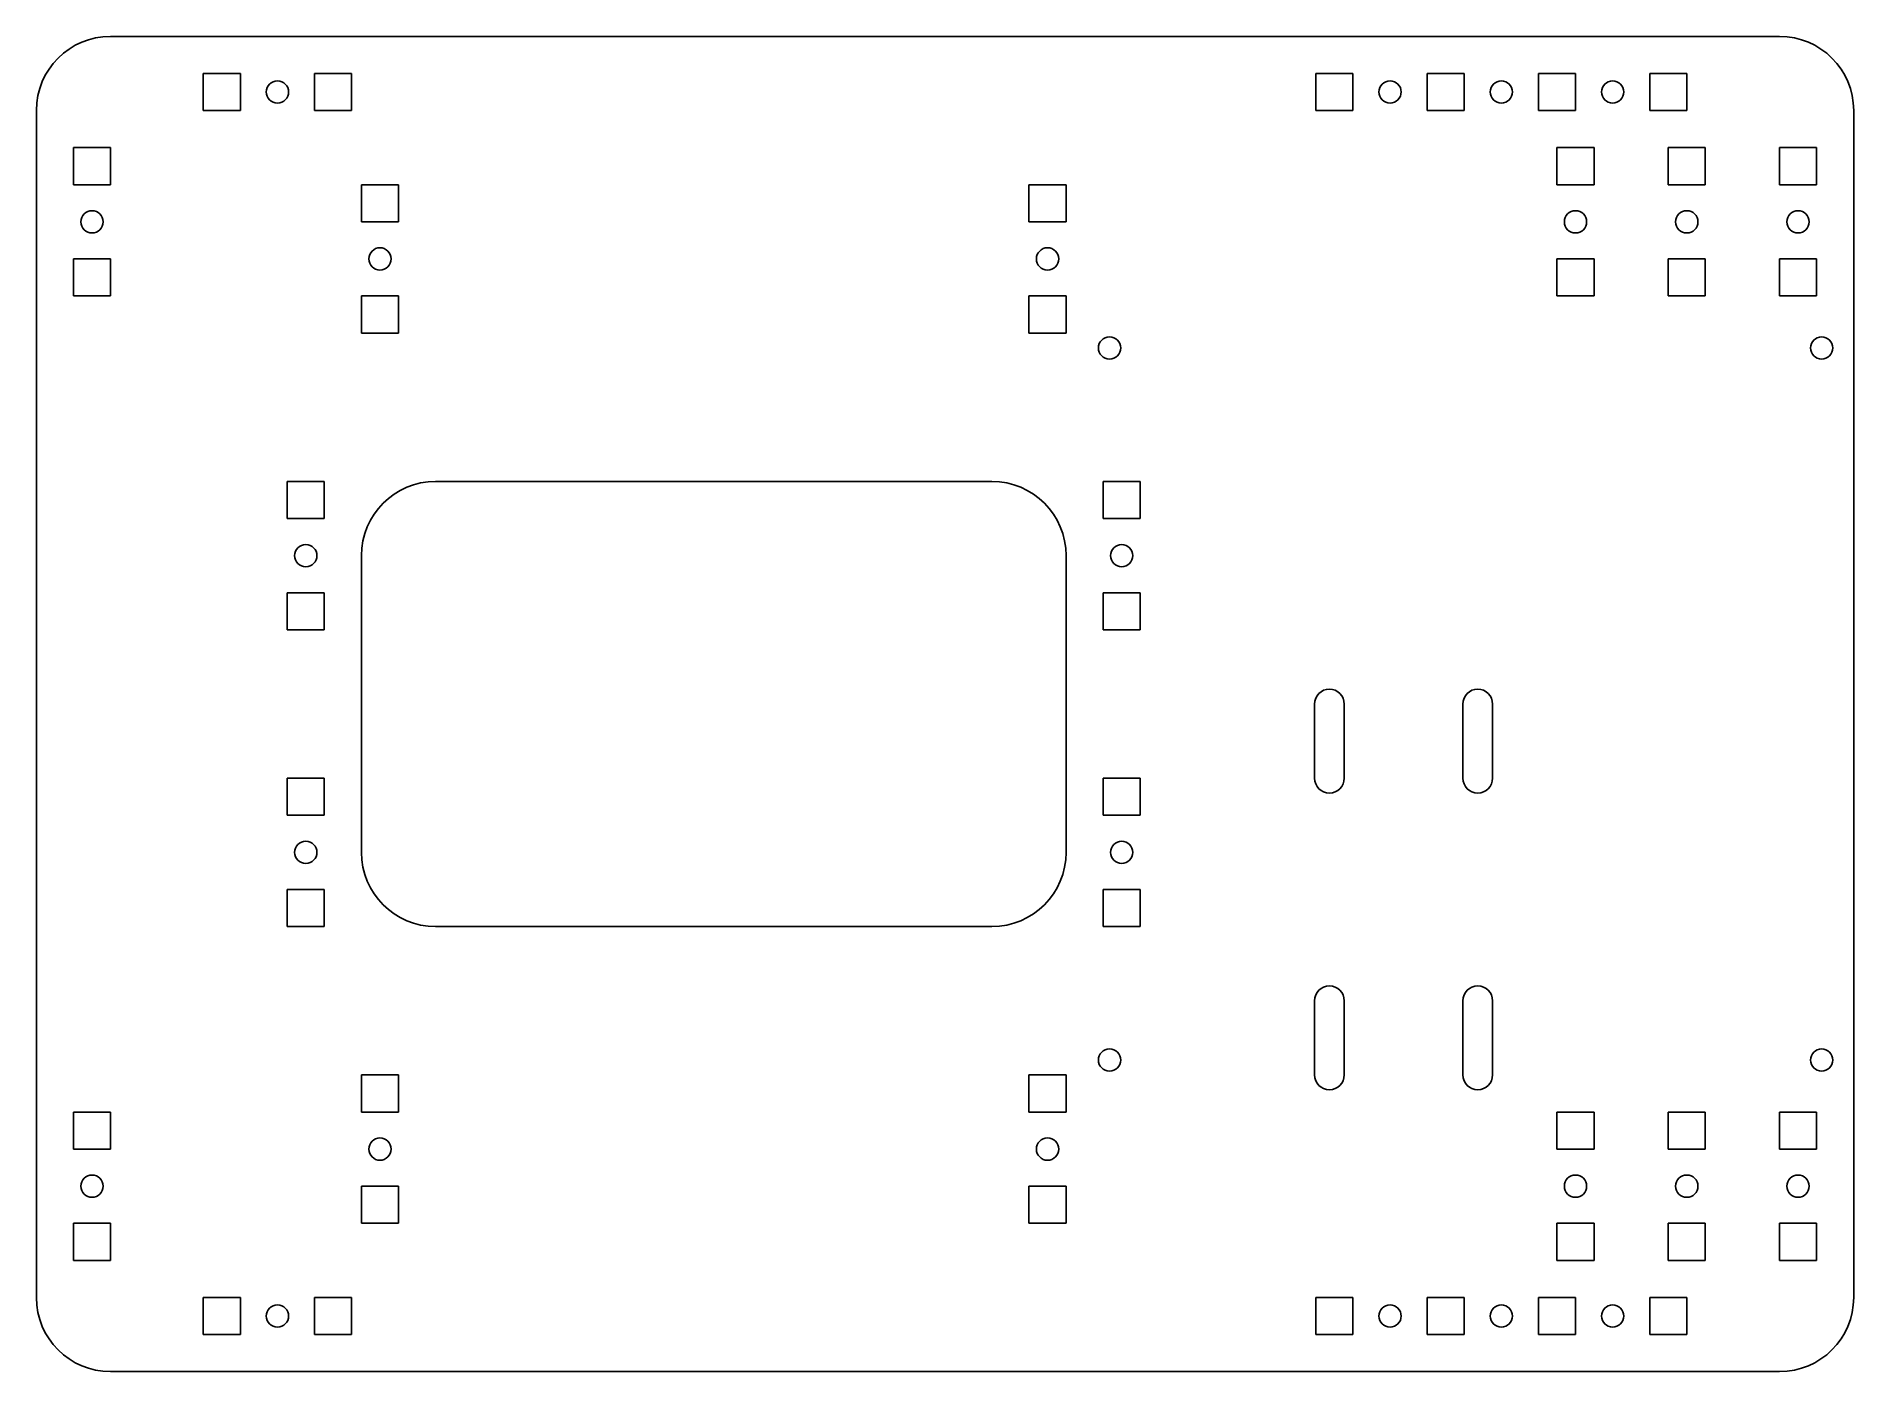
# Model space of a CAD drawing. Header units: millimetres. Extents: x -91 to 154, y -90 to 90.
import ezdxf

# ---------------------------------------------------------------- set-up
doc = ezdxf.new("R2010")
doc.units = ezdxf.units.MM

msp = doc.modelspace()

# ---------------------------------------------------------------- linework, layer by layer
at = {"color": 7, "linetype": 'Continuous', "lineweight": 25}
for p, q in [((-81.32, 90), (143.68, 90)), ((-68.82, 85), (-68.82, 80)), ((-63.82, 85), (-68.82, 85)), ((-63.82, 85), (-63.82, 80)), ((-53.82, 85), (-48.82, 85)), ((-53.82, 85), (-53.82, 80)), ((-48.82, 85), (-48.82, 80)), ((81.18, 85), (81.18, 80)), ((86.18, 85), (81.18, 85)), ((86.18, 85), (86.18, 80)), ((96.18, 85), (96.18, 80)), ((101.18, 85), (96.18, 85)), ((101.18, 85), (101.18, 80)), ((111.18, 85), (116.18, 85)), ((111.18, 85), (111.18, 80)), ((116.18, 85), (116.18, 80)), ((126.18, 85), (131.18, 85)), ((126.18, 85), (126.18, 80)), ((131.18, 85), (131.18, 80)), ((-91.32, 80), (-91.32, -80)), ((-63.82, 80), (-68.82, 80)), ((-53.82, 80), (-48.82, 80)), ((86.18, 80), (81.18, 80)), ((101.18, 80), (96.18, 80)), ((111.18, 80), (116.18, 80)), ((126.18, 80), (131.18, 80)), ((153.68, 80), (153.68, -80)), ((-86.32, 70), (-86.32, 75)), ((-86.32, 75), (-81.32, 75)), ((-81.32, 70), (-81.32, 75)), ((113.68, 70), (113.68, 75)), ((113.68, 75), (118.68, 75)), ((118.68, 70), (118.68, 75)), ((128.68, 70), (128.68, 75)), ((128.68, 75), (133.68, 75)), ((133.68, 70), (133.68, 75)), ((143.68, 70), (143.68, 75)), ((143.68, 75), (148.68, 75)), ((148.68, 70), (148.68, 75)), ((-86.32, 70), (-81.32, 70)), ((-47.5, 65), (-47.5, 70)), ((-47.5, 70), (-42.5, 70)), ((-42.5, 65), (-42.5, 70)), ((47.5, 70), (42.5, 70)), ((42.5, 65), (42.5, 70)), ((47.5, 65), (47.5, 70)), ((113.68, 70), (118.68, 70)), ((128.68, 70), (133.68, 70)), ((143.68, 70), (148.68, 70)), ((-47.5, 65), (-42.5, 65)), ((47.5, 65), (42.5, 65)), ((-86.32, 60), (-86.32, 55)), ((-86.32, 60), (-81.32, 60)), ((-81.32, 60), (-81.32, 55)), ((113.68, 60), (113.68, 55)), ((113.68, 60), (118.68, 60)), ((118.68, 60), (118.68, 55)), ((128.68, 60), (128.68, 55)), ((128.68, 60), (133.68, 60)), ((133.68, 60), (133.68, 55)), ((143.68, 60), (143.68, 55)), ((143.68, 60), (148.68, 60)), ((148.68, 60), (148.68, 55)), ((-86.32, 55), (-81.32, 55)), ((-47.5, 55), (-47.5, 50)), ((-47.5, 55), (-42.5, 55)), ((-42.5, 55), (-42.5, 50)), ((42.5, 55), (42.5, 50)), ((47.5, 55), (42.5, 55)), ((47.5, 55), (47.5, 50)), ((113.68, 55), (118.68, 55)), ((128.68, 55), (133.68, 55)), ((143.68, 55), (148.68, 55)), ((-47.5, 50), (-42.5, 50)), ((47.5, 50), (42.5, 50)), ((-57.5, 25), (-57.5, 30)), ((-57.5, 30), (-52.5, 30)), ((-52.5, 25), (-52.5, 30)), ((-37.5, 30), (37.5, 30)), ((57.5, 30), (52.5, 30)), ((52.5, 25), (52.5, 30)), ((57.5, 25), (57.5, 30)), ((-57.5, 25), (-52.5, 25)), ((57.5, 25), (52.5, 25)), ((-47.5, 20), (-47.5, -20)), ((47.5, 20), (47.5, -20)), ((-57.5, 15), (-57.5, 10)), ((-57.5, 15), (-52.5, 15)), ((-52.5, 15), (-52.5, 10)), ((52.5, 15), (52.5, 10)), ((57.5, 15), (52.5, 15)), ((57.5, 15), (57.5, 10)), ((-57.5, 10), (-52.5, 10)), ((57.5, 10), (52.5, 10)), ((81, -10), (81, 0)), ((85, -10), (85, 0)), ((101, -10), (101, 0)), ((105, -10), (105, 0)), ((-57.5, -15), (-57.5, -10)), ((-57.5, -10), (-52.5, -10)), ((-52.5, -15), (-52.5, -10)), ((57.5, -10), (52.5, -10)), ((52.5, -15), (52.5, -10)), ((57.5, -15), (57.5, -10)), ((-57.5, -15), (-52.5, -15)), ((57.5, -15), (52.5, -15)), ((-57.5, -25), (-57.5, -30)), ((-57.5, -25), (-52.5, -25)), ((-52.5, -25), (-52.5, -30)), ((52.5, -25), (52.5, -30)), ((57.5, -25), (52.5, -25)), ((57.5, -25), (57.5, -30)), ((-57.5, -30), (-52.5, -30)), ((-37.5, -30), (37.5, -30)), ((57.5, -30), (52.5, -30)), ((81, -50), (81, -40)), ((85, -50), (85, -40)), ((101, -50), (101, -40)), ((105, -50), (105, -40)), ((-47.5, -55), (-47.5, -50)), ((-47.5, -50), (-42.5, -50)), ((-42.5, -55), (-42.5, -50)), ((47.5, -50), (42.5, -50)), ((42.5, -55), (42.5, -50)), ((47.5, -55), (47.5, -50)), ((-86.32, -60), (-86.32, -55)), ((-86.32, -55), (-81.32, -55)), ((-81.32, -60), (-81.32, -55)), ((-47.5, -55), (-42.5, -55)), ((47.5, -55), (42.5, -55)), ((113.68, -60), (113.68, -55)), ((113.68, -55), (118.68, -55)), ((118.68, -60), (118.68, -55)), ((128.68, -60), (128.68, -55)), ((128.68, -55), (133.68, -55)), ((133.68, -60), (133.68, -55)), ((143.68, -60), (143.68, -55)), ((143.68, -55), (148.68, -55)), ((148.68, -60), (148.68, -55)), ((-86.32, -60), (-81.32, -60)), ((113.68, -60), (118.68, -60)), ((128.68, -60), (133.68, -60)), ((143.68, -60), (148.68, -60)), ((-47.5, -65), (-47.5, -70)), ((-47.5, -65), (-42.5, -65)), ((-42.5, -65), (-42.5, -70)), ((42.5, -65), (42.5, -70)), ((47.5, -65), (42.5, -65)), ((47.5, -65), (47.5, -70)), ((-86.32, -70), (-86.32, -75)), ((-86.32, -70), (-81.32, -70)), ((-81.32, -70), (-81.32, -75)), ((-47.5, -70), (-42.5, -70)), ((47.5, -70), (42.5, -70)), ((113.68, -70), (113.68, -75)), ((113.68, -70), (118.68, -70)), ((118.68, -70), (118.68, -75)), ((128.68, -70), (128.68, -75)), ((128.68, -70), (133.68, -70)), ((133.68, -70), (133.68, -75)), ((143.68, -70), (143.68, -75)), ((143.68, -70), (148.68, -70)), ((148.68, -70), (148.68, -75)), ((-86.32, -75), (-81.32, -75)), ((113.68, -75), (118.68, -75)), ((128.68, -75), (133.68, -75)), ((143.68, -75), (148.68, -75)), ((-68.82, -85), (-68.82, -80)), ((-63.82, -80), (-68.82, -80)), ((-63.82, -85), (-63.82, -80)), ((-53.82, -85), (-53.82, -80)), ((-53.82, -80), (-48.82, -80)), ((-48.82, -85), (-48.82, -80)), ((81.18, -85), (81.18, -80)), ((86.18, -80), (81.18, -80)), ((86.18, -85), (86.18, -80)), ((96.18, -85), (96.18, -80)), ((101.18, -80), (96.18, -80)), ((101.18, -85), (101.18, -80)), ((111.18, -85), (111.18, -80)), ((111.18, -80), (116.18, -80)), ((116.18, -85), (116.18, -80)), ((126.18, -85), (126.18, -80)), ((126.18, -80), (131.18, -80)), ((131.18, -85), (131.18, -80)), ((-63.82, -85), (-68.82, -85)), ((-53.82, -85), (-48.82, -85)), ((86.18, -85), (81.18, -85)), ((101.18, -85), (96.18, -85)), ((111.18, -85), (116.18, -85)), ((126.18, -85), (131.18, -85)), ((-81.32, -90), (143.68, -90))]:
    msp.add_line(p, q, dxfattribs=at)
for centre in [(-58.82, 82.5), (91.18, 82.5), (106.18, 82.5), (121.18, 82.5), (-83.82, 65), (116.18, 65), (131.18, 65), (146.18, 65), (-45, 60), (45, 60), (53.36, 48), (149.36, 48), (-55, 20), (55, 20), (-55, -20), (55, -20), (53.36, -48), (149.36, -48), (-45, -60), (45, -60), (-83.82, -65), (116.18, -65), (131.18, -65), (146.18, -65), (-58.82, -82.5), (91.18, -82.5), (106.18, -82.5), (121.18, -82.5)]:
    msp.add_circle(centre, 1.5, dxfattribs=at)
for centre, radius, start, end in [((-81.32, 80), 10, 90, 180), ((143.68, 80), 10, 0, 90), ((-37.5, 20), 10, 90, 180), ((37.5, 20), 10, 0, 90), ((83, 0), 2, 0, 180), ((103, 0), 2, 0, 180), ((83, -10), 2, 180, 0), ((103, -10), 2, 180, 0), ((-37.5, -20), 10, 180, 270), ((37.5, -20), 10, 270, 0), ((83, -40), 2, 0, 180), ((103, -40), 2, 0, 180), ((83, -50), 2, 180, 0), ((103, -50), 2, 180, 0), ((-81.32, -80), 10, 180, 270), ((143.68, -80), 10, 270, 0)]:
    msp.add_arc(centre, radius, start, end, dxfattribs=at)

doc.saveas('drawing.dxf')
